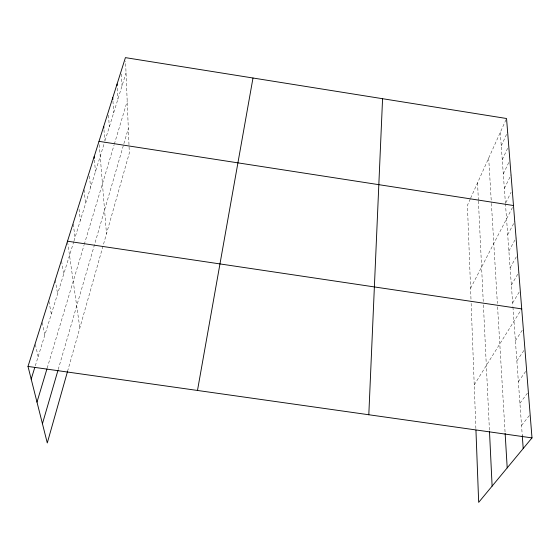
<?xml version="1.0" encoding="UTF-8"?>
<svg xmlns="http://www.w3.org/2000/svg" width="560" height="560" viewBox="0 0 560 560"><rect width="100%" height="100%" fill="white"/><g stroke="black" fill="none" stroke-linecap="round" stroke-linejoin="round"><path stroke-width="0.42" stroke-dasharray="2.8 2.1" d="M67.543 371.392L129.325 153.048L125.552 61.033M58.205 369.53L128.317 128.415M47.187 368.102L84.014 245.266M84.259 244.44L114.086 144.977M114.331 144.158L127.197 101.241M35.308 365.792L73.78 241.626M74.025 240.821L104.566 142.247M105.07 140.616L126.035 72.94M470.274 198.961L467.432 205.268L471.079 301.686M470.631 198.17L506.198 119.273M501.263 145.866L507.626 132.034M502.264 159.691L508.375 146.699M503.293 173.887L509.509 160.979M504.35 188.475L511.042 174.902M505.813 202.72L511.112 192.241M470.575 288.288L513.1 206.262M507.703 234.731L514.752 221.501M508.886 251.041L516.068 237.944M510.104 267.827L517.419 254.884M511.357 285.11L518.805 272.342M512.652 302.918L520.24 290.332M474.229 384.86L521.717 308.889M515.396 340.781L523.292 328.629M516.859 360.92L524.916 349.027M518.364 381.731L526.596 370.111M519.925 403.242L528.339 391.923M521.542 425.495L530.138 414.505M35.364 344.484L38.143 356.657M42.273 322.553L44.849 334.999M48.944 301.385L51.331 314.076M55.237 280.084L57.596 293.853M61.6 261.135L63.658 274.295M67.62 242.032L79.835 327.936M73.276 224.084L75.033 237.587M79.058 209.251L80.374 220.339M84.07 189.84L85.554 203.609M89.474 176.092L90.587 187.369M94.437 160.055L95.473 171.605M99.274 144.669L106.491 233.758M500.283 132.391L505.379 202.636M505.435 203.469L512.89 306.257M512.953 307.09L522.284 435.729M103.964 129.724L104.762 140.588M108.528 115.206L109.305 126.959M488.691 158.102L491.344 202.524M491.4 203.371L497.378 303.471M497.581 306.859L505.092 432.558M112.959 101.094L113.659 112.896M117.32 88.221L117.894 99.218M477.547 182.826L478.387 200.221M478.422 201.061L483.245 301.504M483.413 304.906L489.454 430.703M121.464 74.025L122.024 85.904M471.142 303.359L475.909 429.31"/><path stroke-width="0.84" d="M368.809 414.75L382.571 98.7M197.484 390.46L252.994 78.008M67.543 371.392L47.285 442.967L28 366.429L125.412 57.631L506.548 118.503L532 437.892L478.674 502.369L475.944 430.15M42.441 423.731L57.96 370.356M36.988 402.101L46.942 368.914M31.192 379.092L34.797 367.458M28 366.429L532 437.892M67.501 241.199L521.717 308.889M99.001 141.344L513.478 205.52M94.143 156.751L94.29 158.403M522.284 435.729L523.208 448.518M103.719 126.385L103.845 128.058M505.141 433.419L507.199 467.88M112.763 97.727L112.861 99.414M117.096 83.993L117.18 85.68M489.496 431.55L492.114 486.122"/></g></svg>
